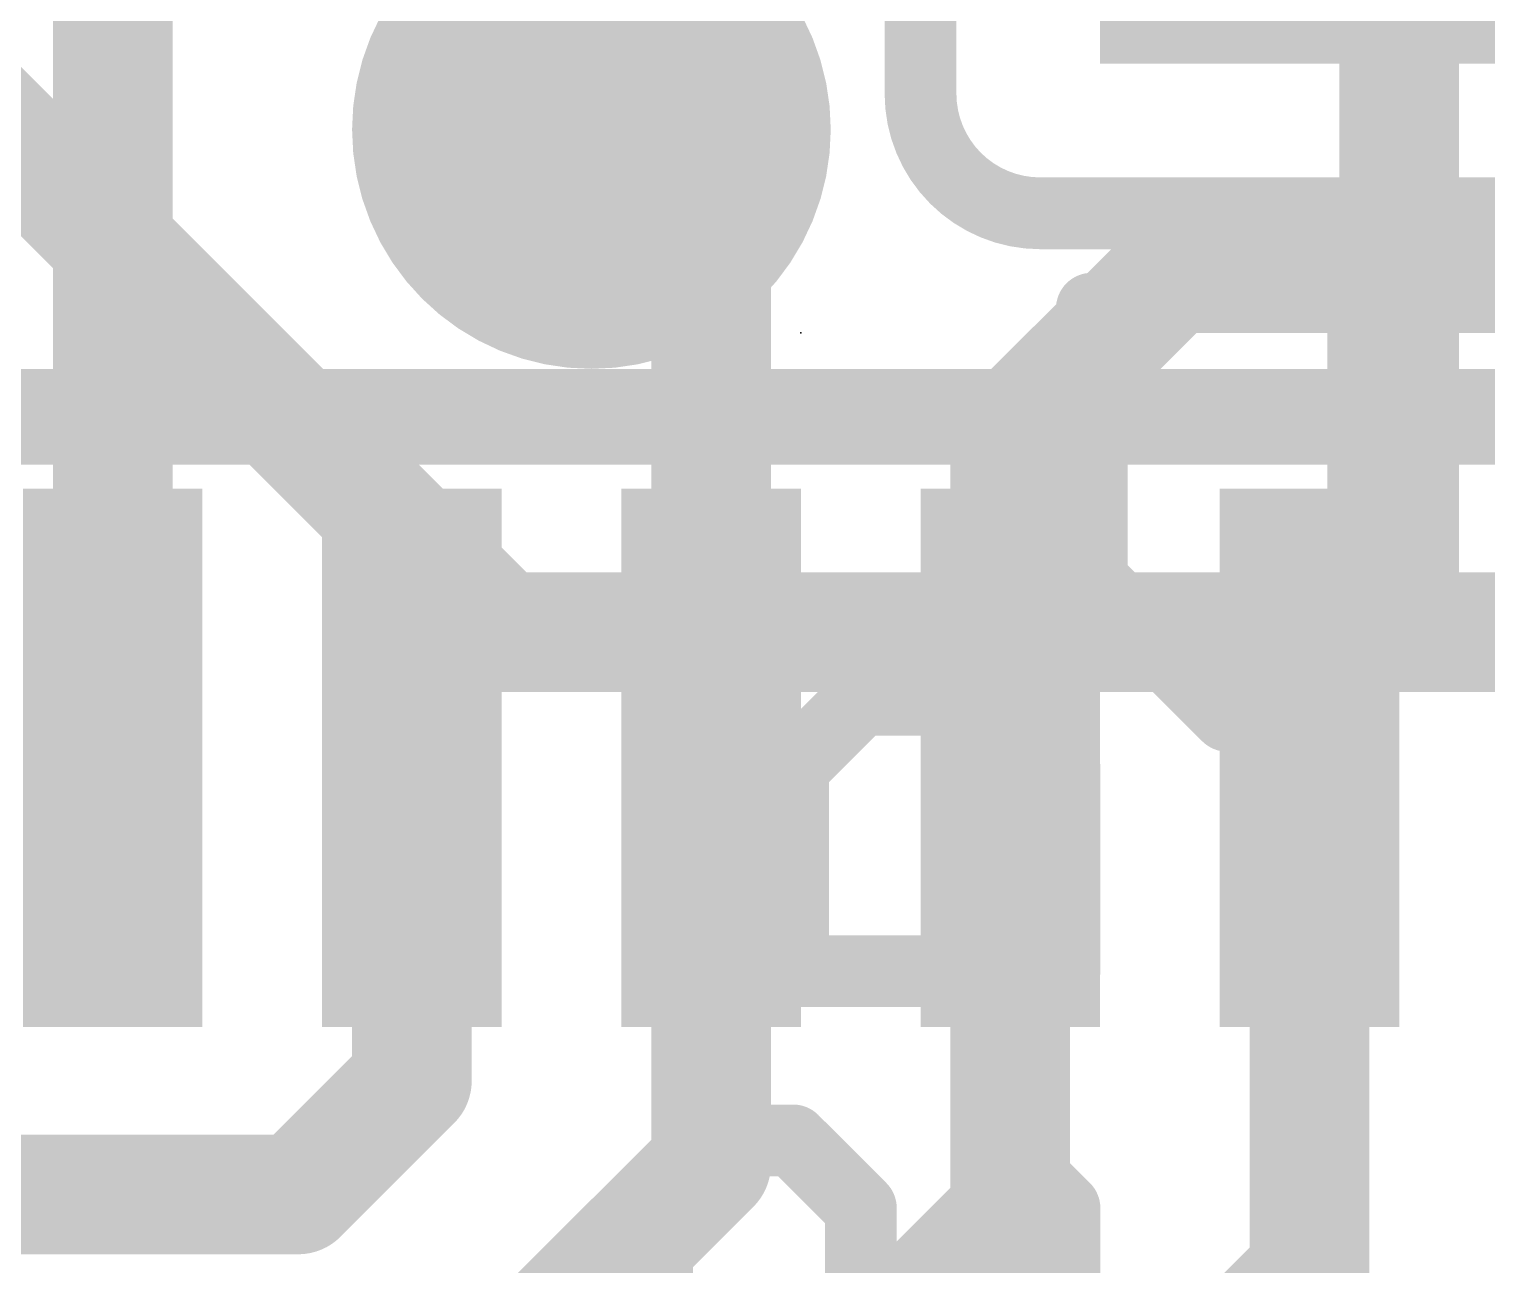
# Model space of a CAD drawing. Extents: x -1.6 to 24.3, y -3.8 to 15.4.
# Drawn here: x 10.935 to 14.029, y 3.864 to 6.487 of the extents above; entities that cross this region are included whole.
import ezdxf

# ---------------------------------------------------------------- set-up
doc = ezdxf.new("R2010")
doc.units = 0
for name, color, linetype in [('1', 12, 'CONTINUOUS'), ('16', 132, 'CONTINUOUS'), ('18', 110, 'CONTINUOUS'), ('21', 53, 'CONTINUOUS'), ('22', 53, 'CONTINUOUS'), ('24', 53, 'CONTINUOUS'), ('51', 53, 'CONTINUOUS')]:
    doc.layers.add(name, color=color, linetype=linetype)

# ---------------------------------------------------------------- blocks, each defined once
blk = doc.blocks.new('RECT')
blk.add_solid([(-0.5, -0.5), (0.5, -0.5), (-0.5, 0.5), (0.5, 0.5)])
blk = doc.blocks.new('ROUNDV')
at = {"const_width": 0.5}
blk.add_lwpolyline([(0, -0.25, 1), (0, 0.25, 1), (0, -0.25)], format="xyb", dxfattribs=at)

msp = doc.modelspace()

# ---------------------------------------------------------------- linework, layer by layer
at = {"layer": '1', "const_width": 0.254}
for points in [[(11.1125, 4.9403), (11.1125, 6.6675)], [(12.3825, 6.0198), (12.1285, 6.2738)], [(12.3825, 4.9403), (12.3825, 6.0198)], [(13.0175, 5.6261), (13.3604, 5.969)], [(13.3604, 5.969), (15.7734, 5.969)], [(13.0175, 4.9403), (13.0175, 5.6261)], [(11.7475, 4.9403), (11.7475, 4.2545)], [(12.3825, 4.9403), (12.3825, 4.0767)], [(13.0175, 4.9403), (13.0175, 3.9751)], [(13.6525, 4.9403), (13.6525, 3.8481)], [(11.7475, 4.2545), (11.5062, 4.0132)], [(11.8618, 3.556), (12.3825, 4.0767)], [(11.5062, 4.0132), (9.6266, 4.0132)], [(13.0175, 3.9751), (12.0904, 3.048)], [(13.6525, 3.8481), (12.3444, 2.54)]]:
    msp.add_lwpolyline(points, dxfattribs=at)
at = {"layer": '1', "const_width": 0.127}
for points in [[(12.1734, 6.3187, 1), (12.0836, 6.2289)], [(12.446, 6.0198, 1), (12.319, 6.0198)], [(12.3376, 5.9749, 1), (12.4274, 6.0647)], [(13.3604, 6.0325, 1), (13.3604, 5.9055)], [(13.4053, 5.9241, 1), (13.3155, 6.0139)], [(13.081, 5.6261, 1), (12.954, 5.6261)], [(12.9726, 5.671, 1), (13.0624, 5.5812)], [(11.811, 4.9403, 1), (11.684, 4.9403)], [(12.446, 4.9403, 1), (12.319, 4.9403)], [(13.081, 4.9403, 1), (12.954, 4.9403)], [(13.716, 4.9403, 1), (13.589, 4.9403)], [(11.049, 4.9403, 1), (11.176, 4.9403)], [(12.319, 4.9403, 1), (12.446, 4.9403)], [(12.954, 4.9403, 1), (13.081, 4.9403)], [(11.7924, 4.2096, 1), (11.7026, 4.2994)], [(11.684, 4.2545, 1), (11.811, 4.2545)], [(12.4274, 4.0318, 1), (12.3376, 4.1216)], [(11.4613, 4.0581, 1), (11.5511, 3.9683)], [(11.5062, 3.9497, 1), (11.5062, 4.0767)], [(12.319, 4.0767, 1), (12.446, 4.0767)], [(13.0624, 3.9302, 1), (12.9726, 4.02)], [(12.954, 3.9751, 1), (13.081, 3.9751)], [(13.6974, 3.8032, 1), (13.6076, 3.893)], [(13.589, 3.8481, 1), (13.716, 3.8481)]]:
    msp.add_lwpolyline(points, format="xyb", dxfattribs=at)
at = {"layer": '16', "const_width": 0.254}
for points in [[(12.1285, 6.2738), (12.1285, 7.8105)], [(10.16, 6.985), (11.938, 5.207)], [(13.843, 6.731), (13.843, 5.207)], [(13.843, 5.207), (11.938, 5.207)], [(18.796, 5.207), (13.843, 5.207)]]:
    msp.add_lwpolyline(points, dxfattribs=at)
at = {"layer": '16', "const_width": 0.127}
for points in [[(12.065, 6.2738, 1), (12.192, 6.2738)], [(11.938, 5.2705, 1), (11.938, 5.1435)], [(13.843, 5.2705, 1), (13.843, 5.1435)], [(13.843, 5.1435, 1), (13.843, 5.2705)], [(11.8931, 5.1621, 1), (11.9829, 5.2519)], [(13.7795, 5.207, 1), (13.9065, 5.207)]]:
    msp.add_lwpolyline(points, format="xyb", dxfattribs=at)
at = {"layer": '21', "const_width": 0.2032}
msp.add_lwpolyline([(9.6393, 5.6642), (18.3007, 5.6642)], dxfattribs=at)
at = {"layer": '22', "const_width": 0.1524}
for points in [[(12.827, 8.89), (12.827, 6.35)], [(14.605, 6.096), (13.081, 6.096)], [(13.1906, 5.3173), (13.1906, 5.8935)], [(13.7668, 5.8935), (13.7668, 5.3173)], [(13.4787, 5.0292), (13.1906, 5.3173)], [(13.7668, 5.3173), (13.4787, 5.0292)], [(12.5563, 4.7754), (12.2682, 5.0635)], [(12.7004, 5.0635), (12.5563, 4.9194)], [(12.9885, 5.0635), (12.7004, 5.0635)], [(13.1325, 4.9194), (12.9885, 5.0635)], [(12.5563, 4.9194), (12.5563, 4.4872)], [(13.1325, 4.4872), (13.1325, 4.9194)], [(12.2682, 4.4872), (13.1325, 4.4872)], [(12.4123, 4.1279), (12.2682, 3.9839)], [(12.5563, 4.1279), (12.4123, 4.1279)], [(12.7004, 3.9839), (12.5563, 4.1279)], [(12.9885, 4.1279), (13.1325, 3.9839)], [(12.2682, 3.9839), (12.2682, 3.6958)], [(12.7004, 3.6958), (12.7004, 3.9839)], [(13.1325, 3.9839), (13.1325, 3.6958)]]:
    msp.add_lwpolyline(points, dxfattribs=at)
at = {"layer": '22'}
for points, const_width in [([(12.827, 6.35, 0.4142), (13.081, 6.096)], 0.1524), ([(12.8651, 6.35, 1), (12.7889, 6.35)], 0.0762), ([(12.7889, 6.35, 1), (12.8651, 6.35)], 0.0762), ([(13.081, 6.1341, 1), (13.081, 6.0579)], 0.0762), ([(13.081, 6.0579, 1), (13.081, 6.1341)], 0.0762), ([(13.2287, 5.8935, 1), (13.1525, 5.8935)], 0.0762), ([(13.8049, 5.8935, 1), (13.7287, 5.8935)], 0.0762), ([(13.2175, 5.3443, 1), (13.1636, 5.2904)], 0.0762), ([(13.7937, 5.2904, 1), (13.7399, 5.3443)], 0.0762), ([(13.1525, 5.3173, 1), (13.2287, 5.3173)], 0.0762), ([(13.7287, 5.3173, 1), (13.8049, 5.3173)], 0.0762), ([(12.2951, 5.0904, 1), (12.2413, 5.0365)], 0.0762), ([(12.7004, 5.1016, 1), (12.7004, 5.0254)], 0.0762), ([(12.7273, 5.0365, 1), (12.6734, 5.0904)], 0.0762), ([(13.0154, 5.0904, 1), (12.9615, 5.0365)], 0.0762), ([(12.9885, 5.0254, 1), (12.9885, 5.1016)], 0.0762), ([(13.4517, 5.0561, 1), (13.5056, 5.0023)], 0.0762), ([(13.4517, 5.0023, 1), (13.5056, 5.0561)], 0.0762), ([(12.5944, 4.9194, 1), (12.5182, 4.9194)], 0.0762), ([(12.5294, 4.9463, 1), (12.5833, 4.8925)], 0.0762), ([(13.1706, 4.9194, 1), (13.0944, 4.9194)], 0.0762), ([(13.1056, 4.8925, 1), (13.1595, 4.9463)], 0.0762), ([(12.5294, 4.7484, 1), (12.5833, 4.8023)], 0.0762), ([(12.2682, 4.5253, 1), (12.2682, 4.4491)], 0.0762), ([(13.1325, 4.4491, 1), (13.1325, 4.5253)], 0.0762), ([(12.5182, 4.4872, 1), (12.5944, 4.4872)], 0.0762), ([(13.0944, 4.4872, 1), (13.1706, 4.4872)], 0.0762), ([(12.4123, 4.166, 1), (12.4123, 4.0898)], 0.0762), ([(12.4392, 4.101, 1), (12.3853, 4.1549)], 0.0762), ([(12.5833, 4.1549, 1), (12.5294, 4.101)], 0.0762), ([(12.5563, 4.0898, 1), (12.5563, 4.166)], 0.0762), ([(13.0154, 4.1549, 1), (12.9615, 4.101)], 0.0762), ([(12.3063, 3.9839, 1), (12.2301, 3.9839)], 0.0762), ([(12.7385, 3.9839, 1), (12.6623, 3.9839)], 0.0762), ([(13.1706, 3.9839, 1), (13.0944, 3.9839)], 0.0762), ([(12.2413, 4.0108, 1), (12.2951, 3.9569)], 0.0762), ([(12.6734, 3.9569, 1), (12.7273, 4.0108)], 0.0762), ([(13.1056, 3.9569, 1), (13.1595, 4.0108)], 0.0762)]:
    msp.add_lwpolyline(points, format="xyb", dxfattribs=dict(at, const_width=const_width))
at = {"layer": '24'}
msp.add_point((12.573, 5.842), dxfattribs=at)

# ---------------------------------------------------------------- block references
at = {"layer": '1', "xscale": 0.381, "yscale": 1.143, "rotation": 180}
for p in [(11.1125, 4.9403), (11.7475, 4.9403), (12.3825, 4.9403), (13.0175, 4.9403), (13.6525, 4.9403)]:
    msp.add_blockref('RECT', p, dxfattribs=at)
at = {"layer": '16', "xscale": 0.635, "yscale": 1.27, "rotation": 270}
msp.add_blockref('RECT', (13.843, 6.731), dxfattribs=at)
at = {"layer": '18', "xscale": 1.016, "yscale": 1.016}
msp.add_blockref('ROUNDV', (12.1285, 6.2738), dxfattribs=at)
msp.add_blockref('ROUNDV', (12.1285, 6.2738), dxfattribs=at)
at = {"layer": '51', "xscale": 0.254, "yscale": 0.635}
for p in [(11.1125, 4.953), (11.7475, 4.953), (12.3825, 4.953), (13.0175, 4.953), (13.6525, 4.953)]:
    msp.add_blockref('RECT', p, dxfattribs=at)

doc.saveas('drawing.dxf')
